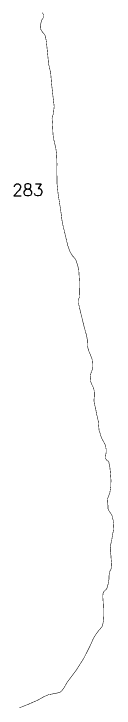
# Model space of a CAD drawing. Header units: metres. Extents: x 320373 to 323141, y 1841156 to 1849262.
# Drawn here: x 321692 to 322275, y 1841156 to 1845209 of the extents above; entities that cross this region are included whole.
import ezdxf

# ---------------------------------------------------------------- set-up
doc = ezdxf.new("R2010")
doc.units = ezdxf.units.M
doc.layers.add('NATURALLY PROTECTED', color=3, linetype='Continuous')
doc.styles.get("Standard").update_dxf_attribs({"font": 'simplex.shx'})

msp = doc.modelspace()

# ---------------------------------------------------------------- linework, layer by layer
at = {"layer": 'NATURALLY PROTECTED', "const_width": 3, "flags": 128}
msp.add_lwpolyline([(321857.9, 1845216.5), (321861.9, 1845206.8), (321864, 1845200.5), (321864.3, 1845192.5), (321861.6, 1845184.4), (321853.8, 1845173.4), (321850.9, 1845164.7), (321845, 1845138.7), (321844.8, 1845130.9), (321847.1, 1845120.3), (321857.4, 1845103), (321865.6, 1845094), (321871.4, 1845087), (321875.9, 1845073.3), (321880.8, 1845044.4), (321888.8, 1844965.9), (321892.9, 1844919.7), (321905.4, 1844865.1), (321911, 1844799.4), (321921.7, 1844703.5), (321926, 1844669.1), (321921.3, 1844624.4), (321915.5, 1844612.9), (321913.7, 1844598.3), (321915.9, 1844568.5), (321919.2, 1844504.7), (321922.1, 1844481.8), (321928.5, 1844454.8), (321935.8, 1844422.8), (321940.4, 1844382.5), (321942, 1844333.9), (321941.4, 1844291.8), (321942.6, 1844217.3), (321949, 1844157.5), (321963.4, 1844066.3), (321972, 1843999.5), (321977.9, 1843970.8), (321986.4, 1843935.5), (322004.8, 1843857.3), (322019.2, 1843818), (322033, 1843796.2), (322045.1, 1843783.7), (322053.9, 1843768.8), (322061.9, 1843742.9), (322069.3, 1843713.7), (322073, 1843647.9), (322074.4, 1843580.3), (322073.2, 1843555.9), (322069.1, 1843545.8), (322067.1, 1843536.1), (322067.5, 1843523), (322070.6, 1843505), (322086.1, 1843440.9), (322102, 1843375.7), (322110, 1843348), (322115.5, 1843326.1), (322118.8, 1843306.8), (322120.2, 1843268.5), (322126.2, 1843244.3), (322135.6, 1843222.4), (322146.5, 1843194.6), (322149.2, 1843163.5), (322149.6, 1843140.5), (322144.7, 1843122.4), (322139.5, 1843110.1), (322137.9, 1843101.2), (322135.8, 1843084.2), (322138.1, 1843064.3), (322144.1, 1843048), (322155.1, 1843026.1), (322159, 1843007.6), (322160.1, 1842981.3), (322157.8, 1842957.9), (322158.2, 1842946.4), (322160.9, 1842927.9), (322166.8, 1842909.1), (322170.6, 1842885.4), (322177.9, 1842851.6), (322182.9, 1842830.4), (322184.9, 1842805.8), (322187.4, 1842777.5), (322193.4, 1842759.7), (322201.6, 1842733.5), (322212.6, 1842713.6), (322221.1, 1842697.7), (322225.6, 1842683.6), (322228.7, 1842666.2), (322228.5, 1842648.5), (322225.8, 1842632.3), (322224.6, 1842620), (322225.8, 1842613.1), (322232, 1842603.1), (322241.2, 1842597.8), (322244.3, 1842593.9), (322246.1, 1842580.7), (322250, 1842565.1), (322254.3, 1842519.1), (322256.6, 1842486.5), (322255.6, 1842449.1), (322249.6, 1842411.5), (322243, 1842394.7), (322236.5, 1842377.1), (322235.4, 1842365.9), (322236.1, 1842354.2), (322239.3, 1842339.1), (322239.1, 1842320.6), (322241.8, 1842312.3), (322250.6, 1842299.6), (322259.5, 1842287.3), (322262.5, 1842279.9), (322268.3, 1842257.5), (322273.2, 1842237.2), (322272.4, 1842220.4), (322270.8, 1842194.6), (322264.2, 1842158.8), (322261.1, 1842135.8), (322255.6, 1842114.5), (322252.3, 1842089.1), (322252.9, 1842069.4), (322256.2, 1842048.7), (322258, 1842021.4), (322260.1, 1842004.7), (322260.9, 1841989.2), (322258.8, 1841973.4), (322256.6, 1841967.2), (322251.1, 1841957.6), (322248.8, 1841950.1), (322245.1, 1841927.8), (322245.1, 1841909.5), (322238.9, 1841875.4), (322233.6, 1841857.1), (322228.3, 1841848.3), (322220.5, 1841842), (322212.7, 1841833.5), (322210.2, 1841824.3), (322209, 1841806.8), (322211.4, 1841770.9), (322213.1, 1841731.6), (322213.3, 1841693.9), (322214.4, 1841678.9), (322210.5, 1841653.3), (322203.9, 1841630.7), (322187.5, 1841611.6), (322172.4, 1841592.9), (322153.3, 1841561.3), (322136.9, 1841523.3), (322098.5, 1841447.7), (322056.1, 1841380.4), (322001.9, 1841308.1), (321982.1, 1841272.9), (321969.9, 1841257.3), (321960.1, 1841249.1), (321938.1, 1841243.2), (321894.1, 1841235), (321863.4, 1841221.8), (321834.1, 1841204.8), (321775.5, 1841178.7), (321722.9, 1841157.9)], dxfattribs=at)

# ---------------------------------------------------------------- texts
at = {"insert": (321682.5, 1844216.4), "char_height": 70, "attachment_point": 1}
msp.add_mtext_dynamic_manual_height_columns('283', width=95.172, gutter_width=1, heights=[0], dxfattribs=at)

doc.saveas('drawing.dxf')
